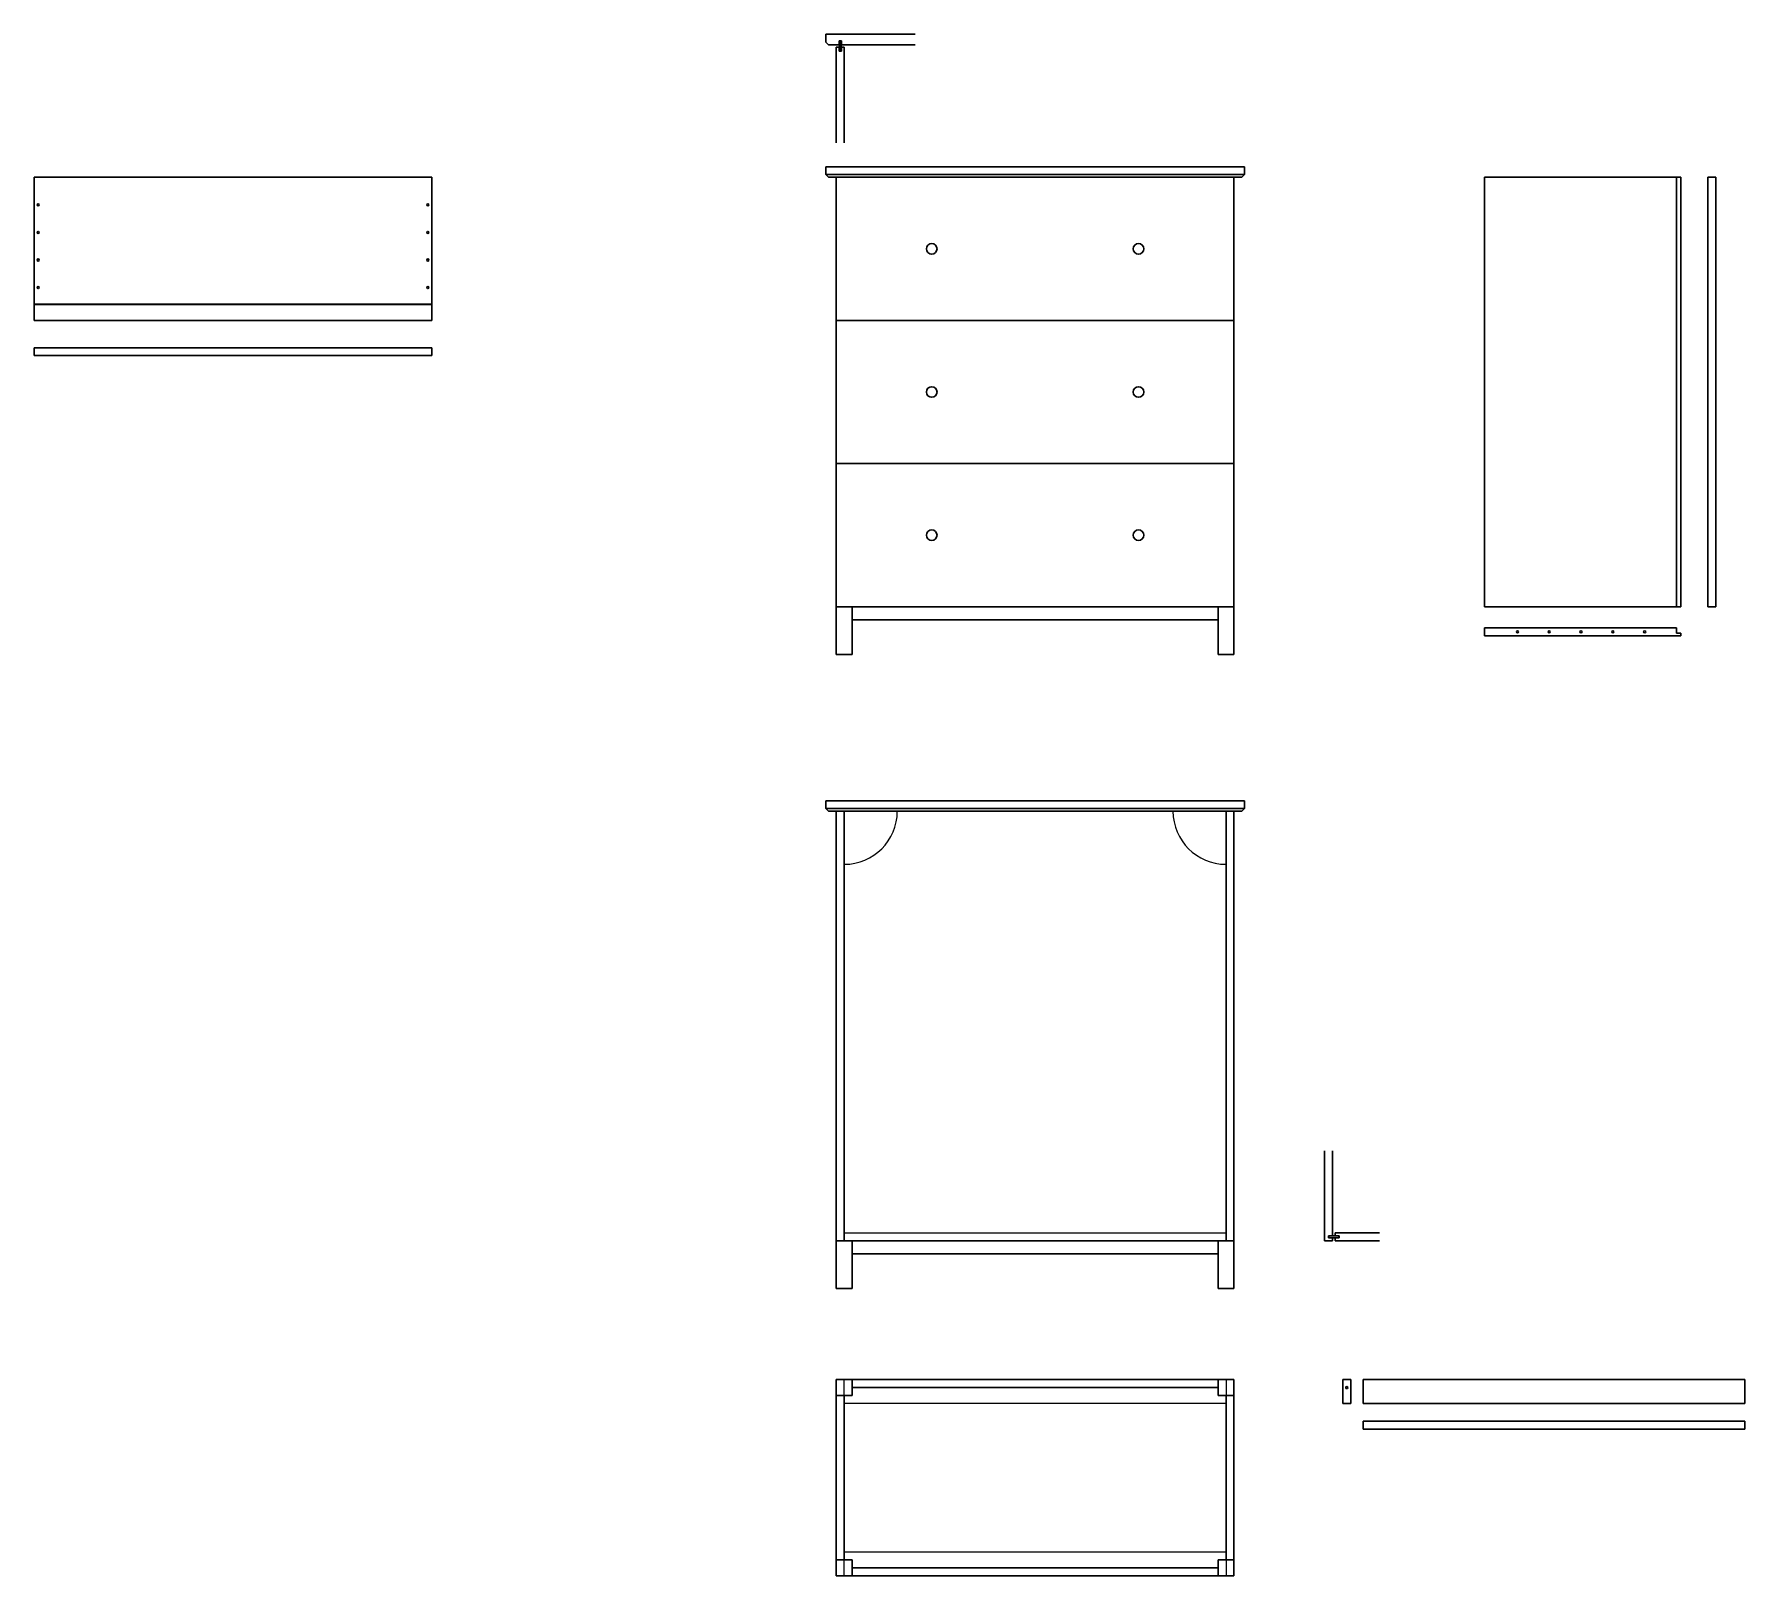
# Model space of a CAD drawing. Header units: millimetres. Extents: x 763 to 1086, y 1832 to 2123.
import ezdxf

# ---------------------------------------------------------------- set-up
doc = ezdxf.new("R2010")
doc.units = ezdxf.units.MM
for name, color, linetype, lineweight in [('arredi', 7, 'Continuous', 30), ('Layer1', 3, 'Continuous', 25), ('Layer2', 6, 'Continuous', 25)]:
    doc.layers.add(name, color=color, linetype=linetype, lineweight=lineweight)

msp = doc.modelspace()

# ---------------------------------------------------------------- linework, layer by layer
at = {"layer": 'arredi'}
for p, q in [((912.66, 2122.71), (912.66, 2121.21)), ((912.66, 2122.71), (929.52, 2122.71)), ((912.66, 2121.21), (913.16, 2120.71)), ((913.16, 2120.71), (915.21, 2120.71)), ((914.66, 2120.25), (914.66, 2102.24)), ((914.66, 2120.25), (915.21, 2120.25)), ((915.21, 2121.46), (915.21, 2120.71)), ((915.21, 2121.46), (915.61, 2121.46)), ((915.21, 2119.5), (915.21, 2120.25)), ((915.59, 2121.43), (915.24, 2121.43)), ((915.24, 2121.43), (915.24, 2119.53)), ((915.59, 2119.53), (915.59, 2121.43)), ((915.61, 2121.46), (915.61, 2120.71)), ((915.61, 2120.71), (929.52, 2120.71)), ((915.61, 2119.5), (915.61, 2120.25)), ((915.61, 2120.25), (916.16, 2120.25)), ((916.16, 2102.24), (916.16, 2120.25)), ((915.21, 2119.5), (915.61, 2119.5)), ((915.24, 2119.53), (915.59, 2119.53)), ((912.66, 2097.72), (991.66, 2097.72)), ((912.66, 2097.72), (912.66, 2096.22)), ((991.66, 2096.22), (991.66, 2097.72)), ((838.38, 2095.72), (763.38, 2095.72)), ((763.38, 2095.72), (763.38, 2068.72)), ((838.38, 2095.72), (838.38, 2068.72)), ((913.16, 2095.72), (912.66, 2096.22)), ((912.66, 2096.22), (991.66, 2096.22)), ((914.66, 2095.72), (913.16, 2095.72)), ((989.66, 2095.72), (914.66, 2095.72)), ((914.66, 2095.72), (914.66, 2014.72)), ((989.66, 2014.72), (989.66, 2095.72)), ((989.66, 2095.72), (991.16, 2095.72)), ((991.16, 2095.72), (991.66, 2096.22)), ((1036.92, 2095.72), (1036.92, 2014.72)), ((1073.92, 2095.72), (1036.92, 2095.72)), ((1073.12, 2014.72), (1073.12, 2095.72)), ((1073.92, 2014.72), (1073.92, 2095.72)), ((1079.06, 2095.72), (1079.06, 2014.72)), ((1080.56, 2095.72), (1079.06, 2095.72)), ((1080.56, 2014.72), (1080.56, 2095.72)), ((763.38, 2071.82), (838.38, 2071.82)), ((763.38, 2071.72), (838.38, 2071.72)), ((838.38, 2068.72), (763.38, 2068.72)), ((989.66, 2068.72), (914.66, 2068.72)), ((763.38, 2063.58), (838.38, 2063.58)), ((763.38, 2062.08), (763.38, 2063.58)), ((838.38, 2062.08), (763.38, 2062.08)), ((838.38, 2063.58), (838.38, 2062.08)), ((914.66, 2041.72), (989.66, 2041.72)), ((914.66, 2014.72), (914.66, 2005.72)), ((914.66, 2014.72), (989.66, 2014.72)), ((917.66, 2005.72), (917.66, 2014.72)), ((986.66, 2005.72), (986.66, 2014.72)), ((989.66, 2014.72), (989.66, 2005.72)), ((1036.92, 2014.72), (1073.92, 2014.72)), ((1079.06, 2014.72), (1080.56, 2014.72)), ((917.66, 2012.22), (986.66, 2012.22)), ((1036.92, 2009.24), (1036.92, 2010.74)), ((1036.92, 2010.74), (1073.12, 2010.74)), ((1073.12, 2009.74), (1073.12, 2010.74)), ((1036.92, 2009.24), (1073.92, 2009.24)), ((1073.92, 2009.74), (1073.12, 2009.74)), ((1073.92, 2009.24), (1073.92, 2009.74)), ((914.66, 2005.72), (917.66, 2005.72)), ((989.66, 2005.72), (986.66, 2005.72)), ((912.66, 1978.13), (912.66, 1976.63)), ((912.66, 1978.13), (991.66, 1978.13)), ((991.66, 1978.13), (991.66, 1976.63)), ((912.66, 1976.63), (913.16, 1976.13)), ((912.66, 1976.63), (991.66, 1976.63)), ((913.16, 1976.13), (991.16, 1976.13)), ((914.66, 1976.13), (914.66, 1895.13)), ((916.16, 1895.13), (916.16, 1976.13)), ((988.16, 1976.13), (988.16, 1895.13)), ((989.66, 1895.13), (989.66, 1976.13)), ((991.66, 1976.63), (991.16, 1976.13)), ((1006.76, 1912.1), (1006.76, 1895.13)), ((1008.26, 1912.1), (1008.26, 1896.08)), ((914.66, 1895.13), (916.16, 1895.13)), ((914.66, 1895.13), (914.66, 1886.13)), ((917.66, 1886.13), (917.66, 1895.13)), ((986.66, 1886.13), (986.66, 1895.13)), ((988.16, 1895.13), (989.66, 1895.13)), ((989.66, 1895.13), (989.66, 1886.13)), ((1006.76, 1895.13), (1008.26, 1895.13)), ((1007.51, 1896.08), (1008.26, 1896.08)), ((1007.51, 1896.08), (1007.51, 1895.68)), ((1007.51, 1895.68), (1008.26, 1895.68)), ((1007.54, 1896.05), (1007.54, 1895.7)), ((1009.44, 1896.05), (1007.54, 1896.05)), ((1007.54, 1895.7), (1009.44, 1895.7)), ((1008.26, 1895.68), (1008.26, 1895.13)), ((1008.72, 1896.63), (1017.08, 1896.63)), ((1008.72, 1896.63), (1008.72, 1896.08)), ((1009.47, 1896.08), (1008.72, 1896.08)), ((1009.47, 1895.68), (1008.72, 1895.68)), ((1008.72, 1895.68), (1008.72, 1895.13)), ((1008.72, 1895.13), (1017.08, 1895.13)), ((1009.44, 1895.7), (1009.44, 1896.05)), ((1009.47, 1896.08), (1009.47, 1895.68)), ((917.66, 1892.63), (986.66, 1892.63)), ((914.66, 1886.13), (917.66, 1886.13)), ((989.66, 1886.13), (986.66, 1886.13)), ((914.66, 1868.93), (917.66, 1868.93)), ((914.66, 1865.93), (914.66, 1868.93)), ((917.66, 1868.93), (917.66, 1865.93)), ((917.66, 1868.93), (986.66, 1868.93)), ((986.66, 1868.93), (989.66, 1868.93)), ((986.66, 1865.93), (986.66, 1868.93)), ((989.66, 1868.93), (989.66, 1865.93)), ((1010.18, 1864.43), (1010.18, 1868.93)), ((1010.18, 1868.93), (1011.68, 1868.93)), ((1011.68, 1868.93), (1011.68, 1864.43)), ((1014, 1868.93), (1086, 1868.93)), ((1014, 1864.43), (1014, 1868.93)), ((1086, 1868.93), (1086, 1864.43)), ((917.66, 1865.93), (914.66, 1865.93)), ((914.66, 1865.93), (914.66, 1834.93)), ((916.16, 1834.93), (916.16, 1865.93)), ((917.66, 1867.43), (986.66, 1867.43)), ((989.66, 1865.93), (986.66, 1865.93)), ((988.16, 1834.93), (988.16, 1865.93)), ((989.66, 1865.93), (989.66, 1834.93)), ((1010.18, 1864.43), (1011.68, 1864.43)), ((1086, 1864.43), (1014, 1864.43)), ((1014, 1861.09), (1086, 1861.09)), ((1014, 1859.59), (1014, 1861.09)), ((1086, 1859.59), (1014, 1859.59)), ((1086, 1861.09), (1086, 1859.59)), ((914.66, 1834.93), (917.66, 1834.93)), ((914.66, 1831.93), (914.66, 1834.93)), ((917.66, 1834.93), (917.66, 1831.93)), ((917.66, 1831.93), (917.66, 1833.43)), ((917.66, 1833.43), (986.66, 1833.43)), ((986.66, 1831.93), (986.66, 1834.93)), ((986.66, 1834.93), (989.66, 1834.93)), ((989.66, 1834.93), (989.66, 1831.93)), ((917.66, 1831.93), (914.66, 1831.93)), ((917.66, 1831.93), (986.66, 1831.93)), ((989.66, 1831.93), (986.66, 1831.93))]:
    msp.add_line(p, q, dxfattribs=at)
for centre, radius in [((764.13, 2090.52), 0.2), ((837.63, 2090.52), 0.2), ((764.13, 2085.32), 0.2), ((837.63, 2085.32), 0.2), ((932.66, 2082.22), 1), ((971.66, 2082.22), 1), ((764.13, 2080.12), 0.2), ((837.63, 2080.12), 0.2), ((764.13, 2074.92), 0.2), ((837.63, 2074.92), 0.2), ((932.66, 2055.22), 1), ((971.66, 2055.22), 1), ((932.66, 2028.22), 1), ((971.66, 2028.22), 1), ((1043.12, 2009.99), 0.2), ((1049.12, 2009.99), 0.2), ((1055.12, 2009.99), 0.2), ((1061.12, 2009.99), 0.2), ((1067.12, 2009.99), 0.2), ((1010.93, 1867.43), 0.2)]:
    msp.add_circle(centre, radius, dxfattribs=at)
at = {"layer": 'Layer1'}
for p, q in [((916.16, 1896.63), (988.16, 1896.63)), ((916.16, 1896.63), (916.16, 1895.13)), ((988.16, 1895.13), (916.16, 1895.13)), ((988.16, 1896.63), (988.16, 1895.13)), ((916.16, 1868.93), (988.16, 1868.93)), ((916.16, 1864.43), (916.16, 1868.93)), ((988.16, 1868.93), (988.16, 1864.43)), ((988.16, 1864.43), (916.16, 1864.43)), ((916.16, 1836.43), (988.16, 1836.43)), ((916.16, 1831.93), (916.16, 1836.43)), ((988.16, 1836.43), (988.16, 1831.93)), ((988.16, 1831.93), (916.16, 1831.93))]:
    msp.add_line(p, q, dxfattribs=at)
at = {"layer": 'Layer2'}
for p, q in [((978.16, 1976.13), (926.16, 1976.13)), ((916.16, 1966.13), (916.16, 1895.13)), ((988.16, 1895.13), (988.16, 1966.13)), ((916.16, 1895.13), (988.16, 1895.13))]:
    msp.add_line(p, q, dxfattribs=at)
for centre, start, end in [((916.16, 1976.13), 270, 0), ((988.16, 1976.13), 180, 270)]:
    msp.add_arc(centre, 10, start, end, dxfattribs=at)

doc.saveas('drawing.dxf')
